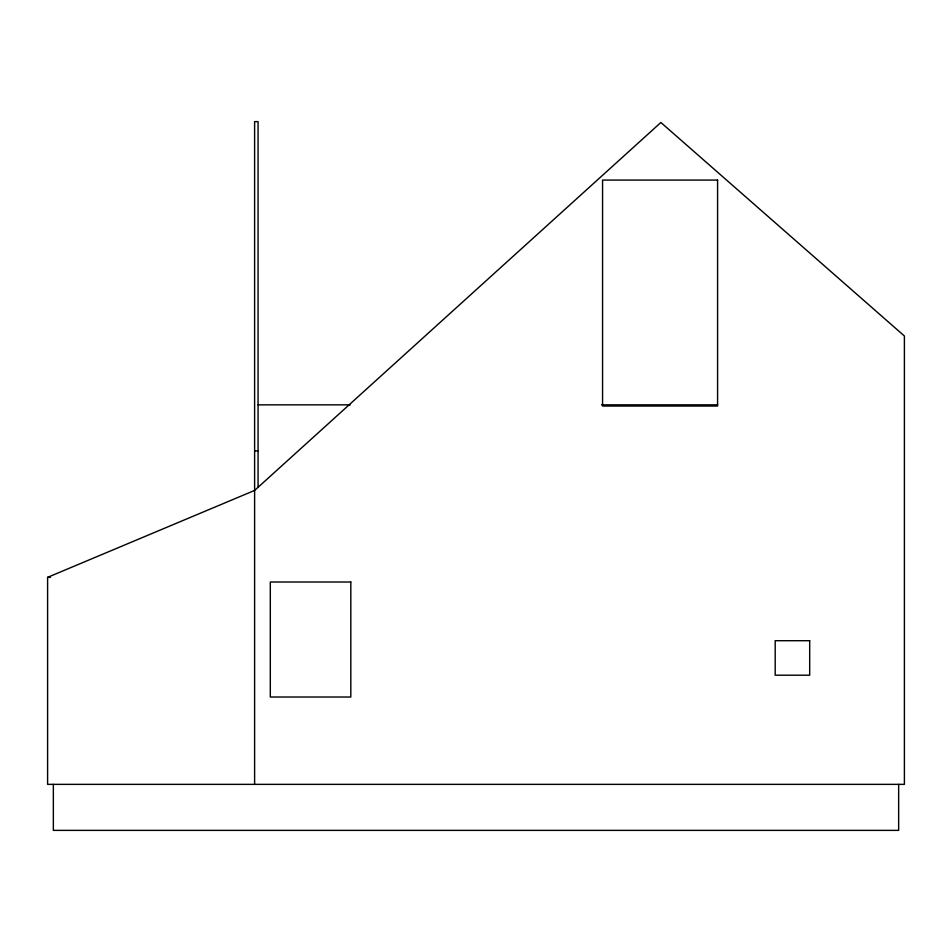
<?xml version="1.0" encoding="UTF-8"?>
<svg xmlns="http://www.w3.org/2000/svg" width="952" height="952" viewBox="0 0 952 952"><rect width="100%" height="100%" fill="white"/><g stroke="black" fill="none" stroke-linecap="round" stroke-linejoin="round"><path stroke-width="1.43" d="M47.6 577.352L254.612 490.423L660.878 122.487L904.4 336.008L904.4 784.365L47.6 784.365L47.6 577.352L50.48 577.352M258.063 404.85L350.253 404.85M601.569 404.85L717.582 404.85M254.612 450.855L258.063 450.855M898.652 784.365L898.652 830.37L53.348 830.37L53.348 784.365M258.063 487.293L258.063 121.63L254.612 121.63L254.612 784.365M717.582 180.071L602.568 180.071L602.568 406.04L717.582 406.04L717.582 180.071M350.812 582.017L270.308 582.017L270.308 697.019L350.812 697.019L350.812 582.017M809.688 640.708L775.19 640.708L775.19 675.206L809.688 675.206L809.688 640.708"/></g></svg>
